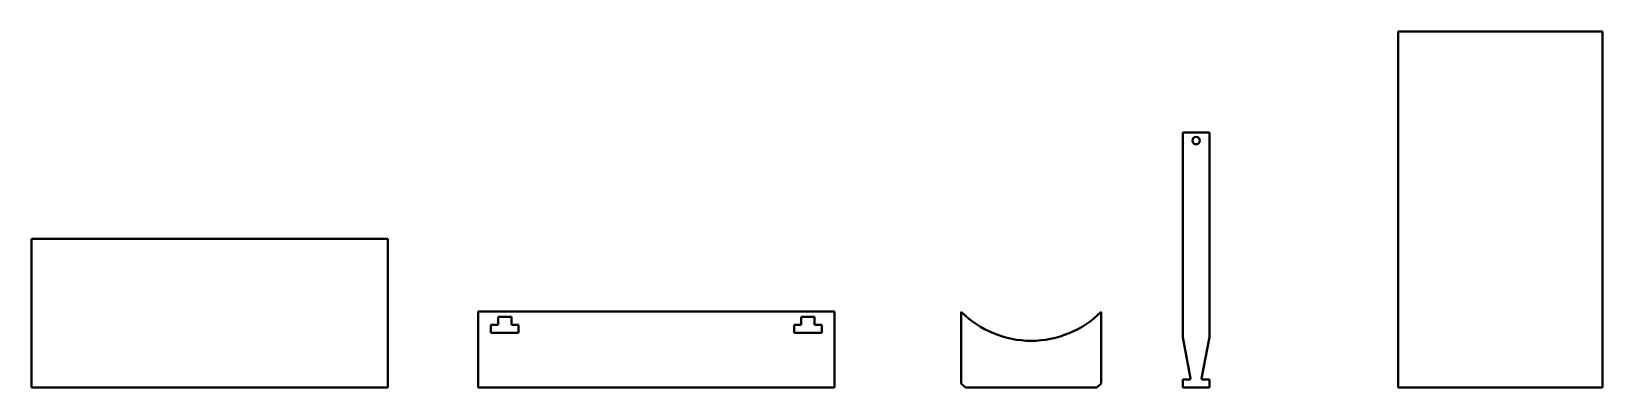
# Model space of a CAD drawing. Header units: millimetres. Extents: x 0 to 2954, y 0 to 670.
import ezdxf

# ---------------------------------------------------------------- set-up
doc = ezdxf.new("R2010")
doc.units = ezdxf.units.MM
doc.linetypes.add('K5LT_BASIC', pattern=[0])

msp = doc.modelspace()

# ---------------------------------------------------------------- linework, layer by layer
at = {"color": 7, "linetype": 'K5LT_BASIC', "lineweight": 40}
for p, q in [((2954.3, 670), (2570, 670)), ((2570, 670), (2570, 0)), ((2954.3, 670), (2954.3, 0)), ((2165, 479.6), (2165, 451.2)), ((2165, 479.6), (2215, 479.6)), ((2215, 479.6), (2215, 451.2)), ((2165, 451.2), (2165, 435.5)), ((2215, 451.2), (2215, 435.5)), ((2165, 435.5), (2165, 180)), ((2215, 435.5), (2215, 180)), ((670, 280), (0, 280)), ((0, 280), (0, 0)), ((670, 0), (670, 280)), ((2165, 180), (2165, 152)), ((2215, 180), (2215, 152)), ((2165, 152), (2165, 95)), ((2215, 152), (2215, 95)), ((1510, 143), (840, 143)), ((840, 143), (840, 0)), ((877.5, 133), (877.5, 118)), ((902.5, 133), (877.5, 133)), ((902.5, 118), (902.5, 133)), ((1447.5, 133), (1447.5, 118)), ((1472.5, 133), (1447.5, 133)), ((1472.5, 118), (1472.5, 133)), ((1510, 0), (1510, 143)), ((1748.5, 142.7), (1748.5, 8)), ((2011.5, 8), (2011.5, 142.7)), ((864, 118), (864, 103)), ((877.5, 118), (864, 118)), ((864, 103), (916, 103)), ((916, 118), (902.5, 118)), ((916, 103), (916, 118)), ((1434, 118), (1434, 103)), ((1447.5, 118), (1434, 118)), ((1434, 103), (1486, 103)), ((1486, 118), (1472.5, 118)), ((1486, 103), (1486, 118)), ((2179.6, 17.4), (2165, 95)), ((2215, 95), (2200.4, 17.4)), ((0, 0), (670, 0)), ((840, 0), (1510, 0)), ((1748.5, 8), (1756.5, 0)), ((1756.5, 0), (2003.5, 0)), ((2003.5, 0), (2011.5, 8)), ((2165, 15), (2165, 0)), ((2165, 15), (2177.6, 15)), ((2165, 0), (2215, 0)), ((2202.4, 15), (2215, 15)), ((2215, 15), (2215, 0)), ((2954.3, 0), (2570, 0))]:
    msp.add_line(p, q, dxfattribs=at)
msp.add_circle((2190, 464.6), 7, dxfattribs=at)
for centre, radius, start, end in [((1880, 273.5), 185.5, 224.8549, 315.1451), ((2177.6, 17), 2, 270, 10.6197), ((2202.4, 17), 2, 169.3803, 270)]:
    msp.add_arc(centre, radius, start, end, dxfattribs=at)

doc.saveas('drawing.dxf')
